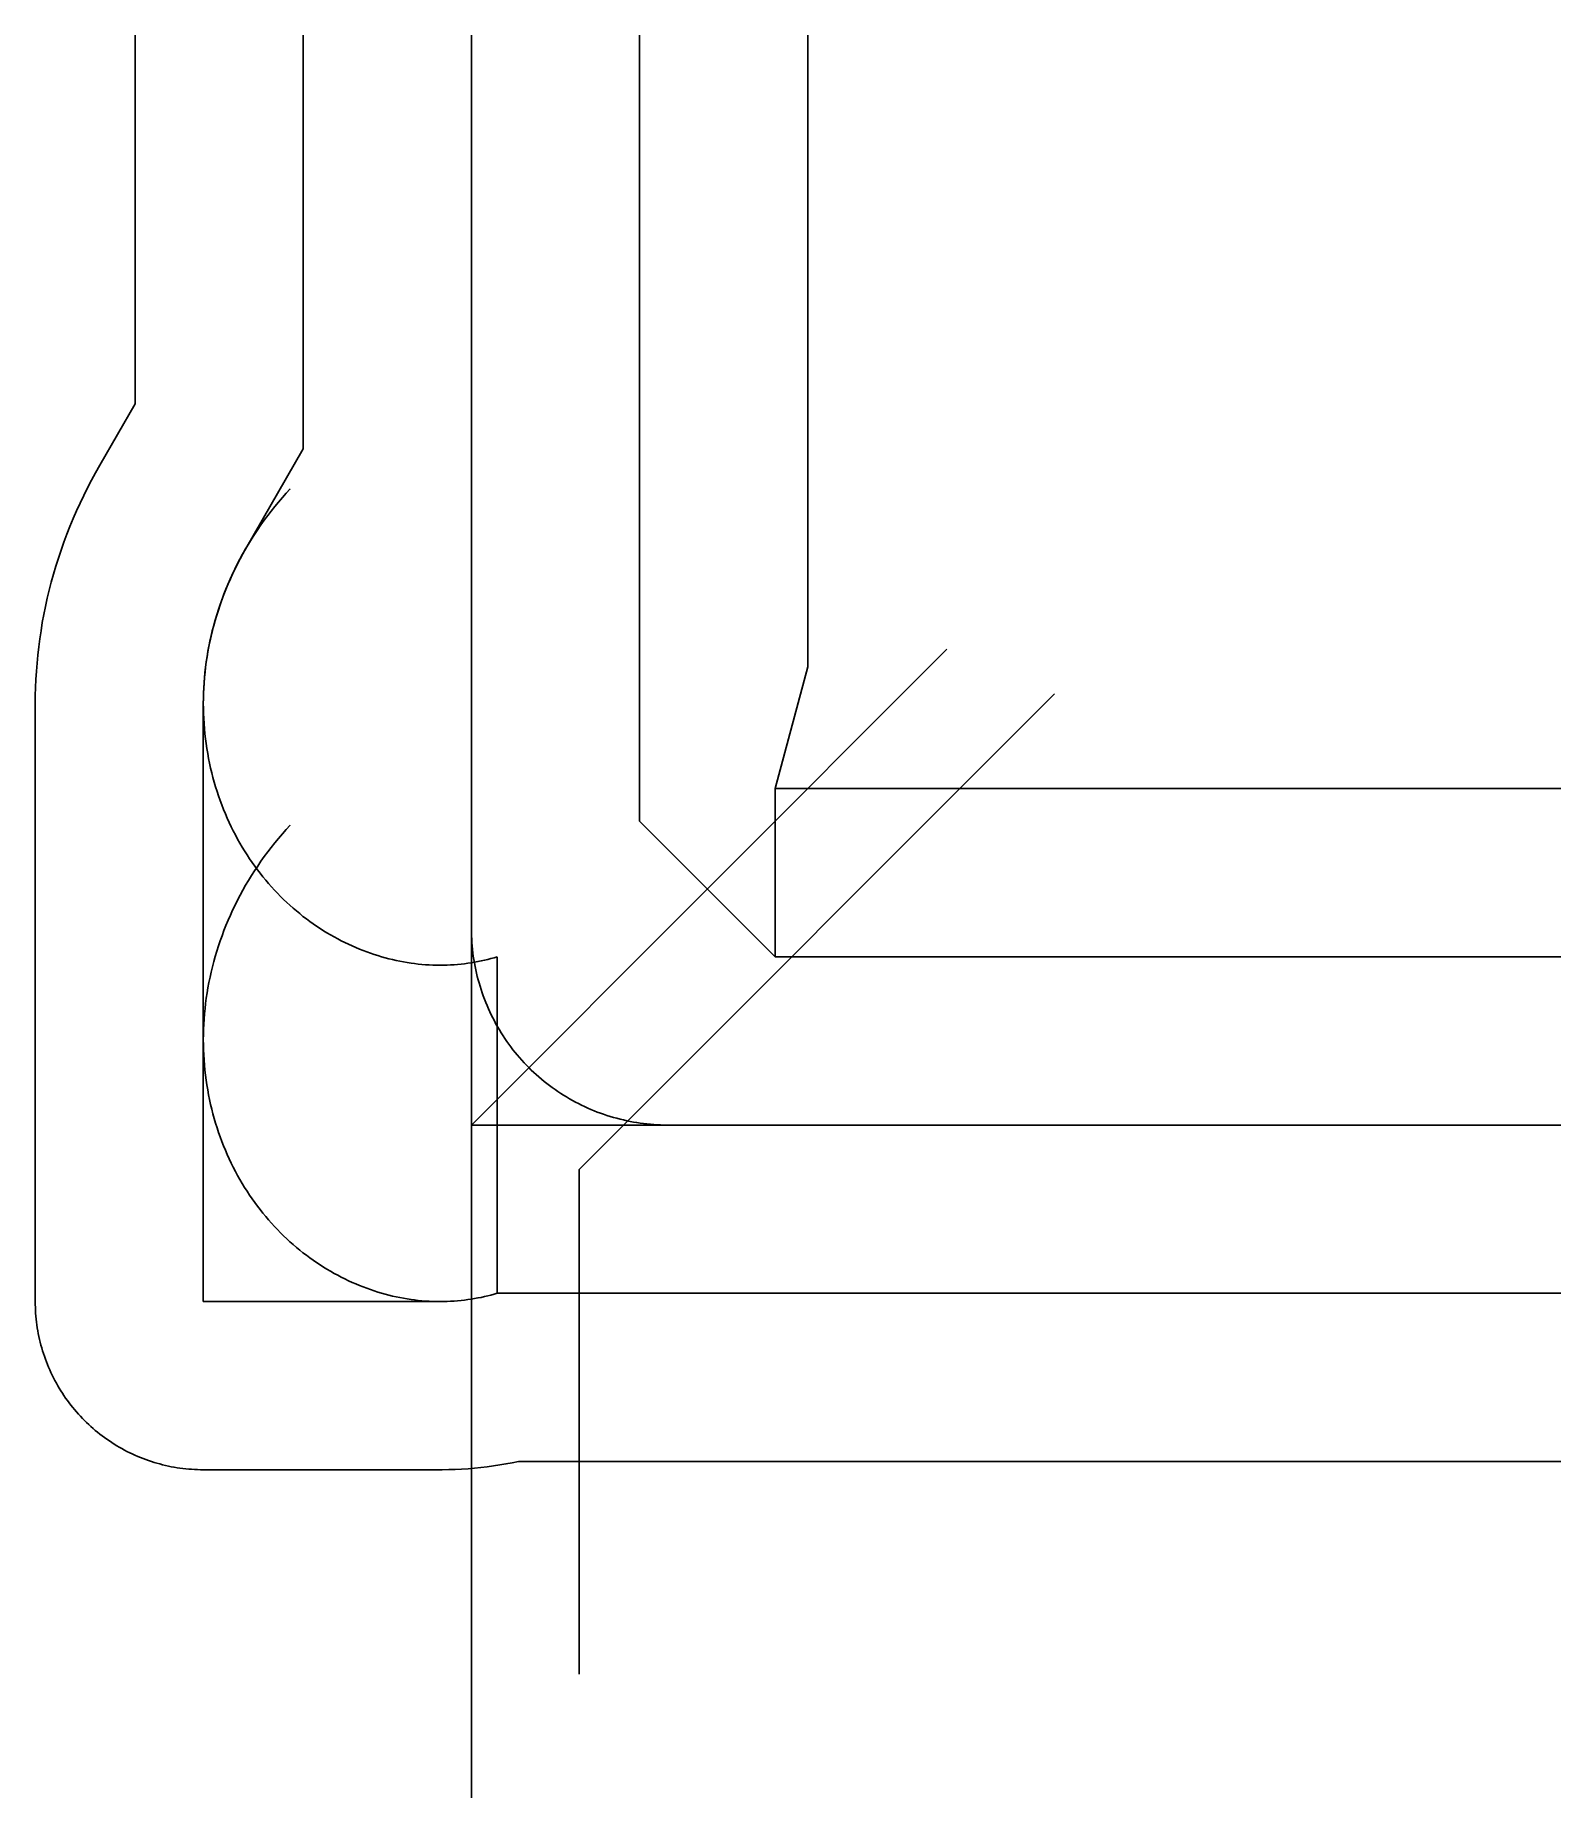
# Model space of a CAD drawing. Header units: metres. Extents: x -6007 to 15000, y -9260 to 15000.
import ezdxf

# ---------------------------------------------------------------- set-up
doc = ezdxf.new("R2010")
doc.units = ezdxf.units.M

msp = doc.modelspace()

# ---------------------------------------------------------------- linework, layer by layer
at = {"color": 1}
for p, q in [((-4630, 9926), (-4630, 15000)), ((-2315, 9305), (-2315, 15000)), ((0, 0), (0, 15000)), ((2315, 15000), (2315, 4181)), ((4630, 15000), (4630, 6306)), ((-5118, 9081), (-4630, 9926)), ((-3113, 7924), (-2315, 9305)), ((4181, 4630), (4630, 6306)), ((-6007, 1169), (-6007, 5799)), ((-3692, 1169), (-3692, 5799)), ((15000, 4630), (4181, 4630)), ((4181, 2315), (4181, 4630)), ((4181, 2315), (2315, 4181)), ((356, 2315), (356, -2315)), ((15000, 2315), (4181, 2315)), ((-6007, 1169), (-6007, -2430)), ((-6007, 1169), (-6007, 1169)), ((-3692, -2430), (-3692, 1169)), ((-3692, 1169), (-3692, 1169)), ((15000, 0), (0, 0)), ((15000, -2315), (356, -2315)), ((-429, -2430), (-3692, -2430)), ((-429, -4745), (-3692, -4745)), ((646, -4630), (15000, -4630))]:
    msp.add_line(p, q, dxfattribs=at)
for points in [[(15000, 0), (2699, 0), (2652, 0), (2605, 2), (2558, 4), (2511, 7), (2464, 10), (2417, 15), (2370, 20), (2323, 26), (2277, 33), (2230, 41), (2184, 50), (2138, 59), (2092, 69), (2046, 80), (2000, 92), (1955, 105), (1910, 118), (1865, 132), (1820, 147), (1776, 163), (1732, 179), (1688, 197), (1644, 215), (1601, 233), (1558, 253), (1516, 273), (1474, 294), (1432, 316), (1390, 338), (1349, 362), (1309, 386), (1269, 410), (1229, 435), (1190, 461), (1151, 488), (1113, 515), (1075, 543), (1037, 572), (1000, 601), (964, 631), (928, 662), (893, 693), (858, 725), (824, 757), (791, 791), (757, 824), (725, 858), (693, 893), (662, 928), (631, 964), (601, 1000), (572, 1037), (543, 1075), (515, 1113), (488, 1151), (461, 1190), (435, 1229), (410, 1269), (386, 1309), (362, 1349), (338, 1390), (316, 1432), (294, 1474), (273, 1516), (253, 1558), (233, 1601), (215, 1644), (197, 1688), (179, 1732), (163, 1776), (147, 1820), (132, 1865), (118, 1910), (105, 1955), (92, 2000), (80, 2046), (69, 2092), (59, 2138), (50, 2184), (41, 2230), (33, 2277), (26, 2323), (20, 2370), (15, 2417), (10, 2464), (7, 2511), (4, 2558), (2, 2605), (0, 2652), (0, 2699), (0, 2699), (0, 15000)], [(-6007, 5799), (-6006, 5911), (-6003, 6022), (-5998, 6134), (-5991, 6245), (-5982, 6357), (-5971, 6469), (-5959, 6581), (-5944, 6693), (-5927, 6804), (-5909, 6916), (-5888, 7028), (-5865, 7139), (-5840, 7251), (-5814, 7362), (-5785, 7473), (-5754, 7583), (-5722, 7694), (-5687, 7804), (-5650, 7913), (-5612, 8022), (-5571, 8131), (-5529, 8239), (-5484, 8346), (-5438, 8453), (-5389, 8560), (-5339, 8666), (-5286, 8771), (-5232, 8875), (-5176, 8979), (-5118, 9081), (-5118, 9081)], [(356, 2315), (313, 2302), (269, 2290), (225, 2279), (180, 2268), (135, 2258), (90, 2249), (44, 2241), (-2, 2233), (-49, 2226), (-96, 2220), (-143, 2215), (-191, 2210), (-239, 2206), (-287, 2203), (-335, 2201), (-384, 2200), (-433, 2200), (-482, 2200), (-532, 2202), (-581, 2204), (-631, 2207), (-681, 2211), (-732, 2216), (-782, 2222), (-832, 2229), (-883, 2236), (-934, 2245), (-984, 2254), (-1035, 2265), (-1086, 2276), (-1137, 2288), (-1188, 2302), (-1239, 2316), (-1290, 2331), (-1341, 2347), (-1391, 2364), (-1442, 2382), (-1493, 2401), (-1543, 2421), (-1593, 2442), (-1644, 2464), (-1694, 2487), (-1743, 2511), (-1793, 2535), (-1842, 2561), (-1892, 2588), (-1940, 2616), (-1989, 2644), (-2037, 2674), (-2085, 2705), (-2133, 2736), (-2180, 2769), (-2227, 2802), (-2273, 2837), (-2320, 2872), (-2365, 2909), (-2410, 2946), (-2455, 2984), (-2499, 3024), (-2543, 3064), (-2586, 3105), (-2629, 3147), (-2671, 3190), (-2712, 3233), (-2753, 3278), (-2793, 3324), (-2832, 3370), (-2871, 3417), (-2910, 3465), (-2947, 3514), (-2984, 3564), (-3020, 3615), (-3055, 3666), (-3090, 3719), (-3123, 3772), (-3156, 3826), (-3188, 3880), (-3220, 3936), (-3250, 3992), (-3279, 4049), (-3308, 4106), (-3336, 4165), (-3363, 4224), (-3388, 4283), (-3413, 4344), (-3437, 4405), (-3460, 4466), (-3482, 4529), (-3503, 4591), (-3523, 4655), (-3542, 4719), (-3560, 4783), (-3576, 4849), (-3592, 4914), (-3607, 4980), (-3620, 5047), (-3632, 5114), (-3644, 5181), (-3654, 5249), (-3663, 5317), (-3670, 5386), (-3677, 5455), (-3682, 5525), (-3686, 5594), (-3689, 5664), (-3691, 5735), (-3692, 5805), (-3691, 5876), (-3689, 5947), (-3686, 6018), (-3681, 6089), (-3675, 6161), (-3668, 6233), (-3660, 6304), (-3651, 6376), (-3640, 6448), (-3628, 6520), (-3614, 6592), (-3599, 6664), (-3583, 6736), (-3566, 6808), (-3547, 6879), (-3527, 6951), (-3506, 7023), (-3484, 7094), (-3460, 7165), (-3434, 7236), (-3408, 7307), (-3380, 7377), (-3351, 7448), (-3320, 7517), (-3288, 7587), (-3255, 7656), (-3221, 7725), (-3185, 7794), (-3148, 7862), (-3110, 7929), (-3070, 7996), (-3029, 8063), (-2987, 8129), (-2943, 8195), (-2898, 8260), (-2852, 8324), (-2805, 8388), (-2756, 8451), (-2707, 8513), (-2656, 8575), (-2603, 8636), (-2550, 8696), (-2495, 8756), (-2495, 8756)], [(-3692, 5799), (-3691, 5870), (-3689, 5941), (-3686, 6012), (-3682, 6084), (-3676, 6155), (-3669, 6227), (-3661, 6299), (-3651, 6370), (-3641, 6442), (-3629, 6514), (-3615, 6586), (-3601, 6658), (-3585, 6730), (-3568, 6802), (-3549, 6874), (-3529, 6945), (-3508, 7017), (-3485, 7088), (-3462, 7159), (-3436, 7230), (-3410, 7301), (-3382, 7372), (-3353, 7442), (-3323, 7512), (-3291, 7581), (-3258, 7651), (-3224, 7720), (-3188, 7788), (-3151, 7856), (-3113, 7924), (-3113, 7924)], [(0, -9260), (0, 0), (6548, 6548)], [(8030, 5934), (1482, -614), (1482, -7559)], [(356, -2315), (313, -2328), (269, -2340), (225, -2351), (180, -2362), (135, -2372), (90, -2381), (44, -2389), (-2, -2397), (-49, -2404), (-96, -2410), (-143, -2415), (-191, -2420), (-239, -2424), (-287, -2427), (-335, -2429), (-384, -2430), (-433, -2430), (-482, -2430), (-532, -2428), (-581, -2426), (-631, -2423), (-681, -2419), (-732, -2414), (-782, -2408), (-832, -2401), (-883, -2394), (-934, -2385), (-984, -2376), (-1035, -2365), (-1086, -2354), (-1137, -2342), (-1188, -2328), (-1239, -2314), (-1290, -2299), (-1341, -2283), (-1391, -2266), (-1442, -2248), (-1493, -2229), (-1543, -2209), (-1593, -2188), (-1644, -2166), (-1694, -2143), (-1743, -2119), (-1793, -2095), (-1842, -2069), (-1892, -2042), (-1940, -2014), (-1989, -1986), (-2037, -1956), (-2085, -1925), (-2133, -1894), (-2180, -1861), (-2227, -1828), (-2273, -1793), (-2320, -1758), (-2365, -1721), (-2410, -1684), (-2455, -1646), (-2499, -1606), (-2543, -1566), (-2586, -1525), (-2629, -1483), (-2671, -1440), (-2712, -1397), (-2753, -1352), (-2793, -1306), (-2832, -1260), (-2871, -1213), (-2910, -1165), (-2947, -1116), (-2984, -1066), (-3020, -1015), (-3055, -964), (-3090, -911), (-3123, -858), (-3156, -804), (-3188, -750), (-3220, -694), (-3250, -638), (-3279, -581), (-3308, -524), (-3336, -465), (-3363, -406), (-3388, -347), (-3413, -286), (-3437, -225), (-3460, -164), (-3482, -101), (-3503, -39), (-3523, 25), (-3542, 89), (-3560, 153), (-3576, 219), (-3592, 284), (-3607, 350), (-3620, 417), (-3632, 484), (-3644, 551), (-3654, 619), (-3663, 687), (-3670, 756), (-3677, 825), (-3682, 895), (-3686, 964), (-3689, 1034), (-3691, 1105), (-3692, 1175), (-3691, 1246), (-3689, 1317), (-3686, 1388), (-3681, 1459), (-3675, 1531), (-3668, 1603), (-3660, 1674), (-3651, 1746), (-3640, 1818), (-3628, 1890), (-3614, 1962), (-3599, 2034), (-3583, 2106), (-3566, 2178), (-3547, 2249), (-3527, 2321), (-3506, 2393), (-3484, 2464), (-3460, 2535), (-3434, 2606), (-3408, 2677), (-3380, 2747), (-3351, 2818), (-3320, 2887), (-3288, 2957), (-3255, 3026), (-3221, 3095), (-3185, 3164), (-3148, 3232), (-3110, 3299), (-3070, 3366), (-3029, 3433), (-2987, 3499), (-2943, 3565), (-2898, 3630), (-2852, 3694), (-2805, 3758), (-2756, 3821), (-2707, 3883), (-2656, 3945), (-2603, 4006), (-2550, 4066), (-2495, 4126), (-2495, 4126)], [(356, -2315), (313, -2328), (269, -2340), (225, -2351), (180, -2362), (135, -2372), (90, -2381), (44, -2389), (-2, -2397), (-49, -2404), (-96, -2410), (-143, -2415), (-191, -2420), (-239, -2424), (-287, -2427), (-335, -2429), (-384, -2430), (-429, -2430)], [(-3692, -4745), (-3732, -4745), (-3772, -4744), (-3813, -4742), (-3853, -4739), (-3893, -4736), (-3934, -4732), (-3974, -4728), (-4014, -4723), (-4054, -4717), (-4094, -4710), (-4133, -4703), (-4173, -4695), (-4212, -4686), (-4252, -4676), (-4291, -4666), (-4330, -4655), (-4368, -4644), (-4407, -4632), (-4445, -4619), (-4483, -4606), (-4521, -4591), (-4559, -4577), (-4596, -4561), (-4633, -4545), (-4670, -4528), (-4706, -4511), (-4743, -4493), (-4778, -4474), (-4814, -4455), (-4849, -4435), (-4884, -4414), (-4918, -4393), (-4952, -4372), (-4986, -4349), (-5019, -4326), (-5052, -4303), (-5085, -4279), (-5117, -4254), (-5148, -4229), (-5180, -4204), (-5210, -4177), (-5241, -4151), (-5270, -4123), (-5300, -4095), (-5329, -4067), (-5357, -4038), (-5385, -4009), (-5412, -3979), (-5439, -3949), (-5465, -3918), (-5491, -3887), (-5516, -3855), (-5540, -3823), (-5564, -3791), (-5588, -3758), (-5611, -3725), (-5633, -3691), (-5655, -3657), (-5676, -3622), (-5696, -3588), (-5716, -3552), (-5736, -3517), (-5754, -3481), (-5772, -3445), (-5790, -3408), (-5806, -3372), (-5823, -3335), (-5838, -3297), (-5853, -3260), (-5867, -3222), (-5880, -3184), (-5893, -3146), (-5905, -3107), (-5917, -3068), (-5928, -3029), (-5938, -2990), (-5947, -2951), (-5956, -2911), (-5964, -2872), (-5971, -2832), (-5978, -2792), (-5984, -2752), (-5989, -2712), (-5994, -2672), (-5998, -2632), (-6001, -2592), (-6003, -2551), (-6005, -2511), (-6006, -2471), (-6007, -2430)], [(646, -4630), (561, -4648), (475, -4664), (389, -4679), (303, -4692), (216, -4704), (129, -4715), (41, -4723), (-47, -4731), (-135, -4737), (-224, -4741), (-313, -4744), (-402, -4745), (-429, -4745)]]:
    msp.add_lwpolyline(points, dxfattribs=at)

doc.saveas('drawing.dxf')
